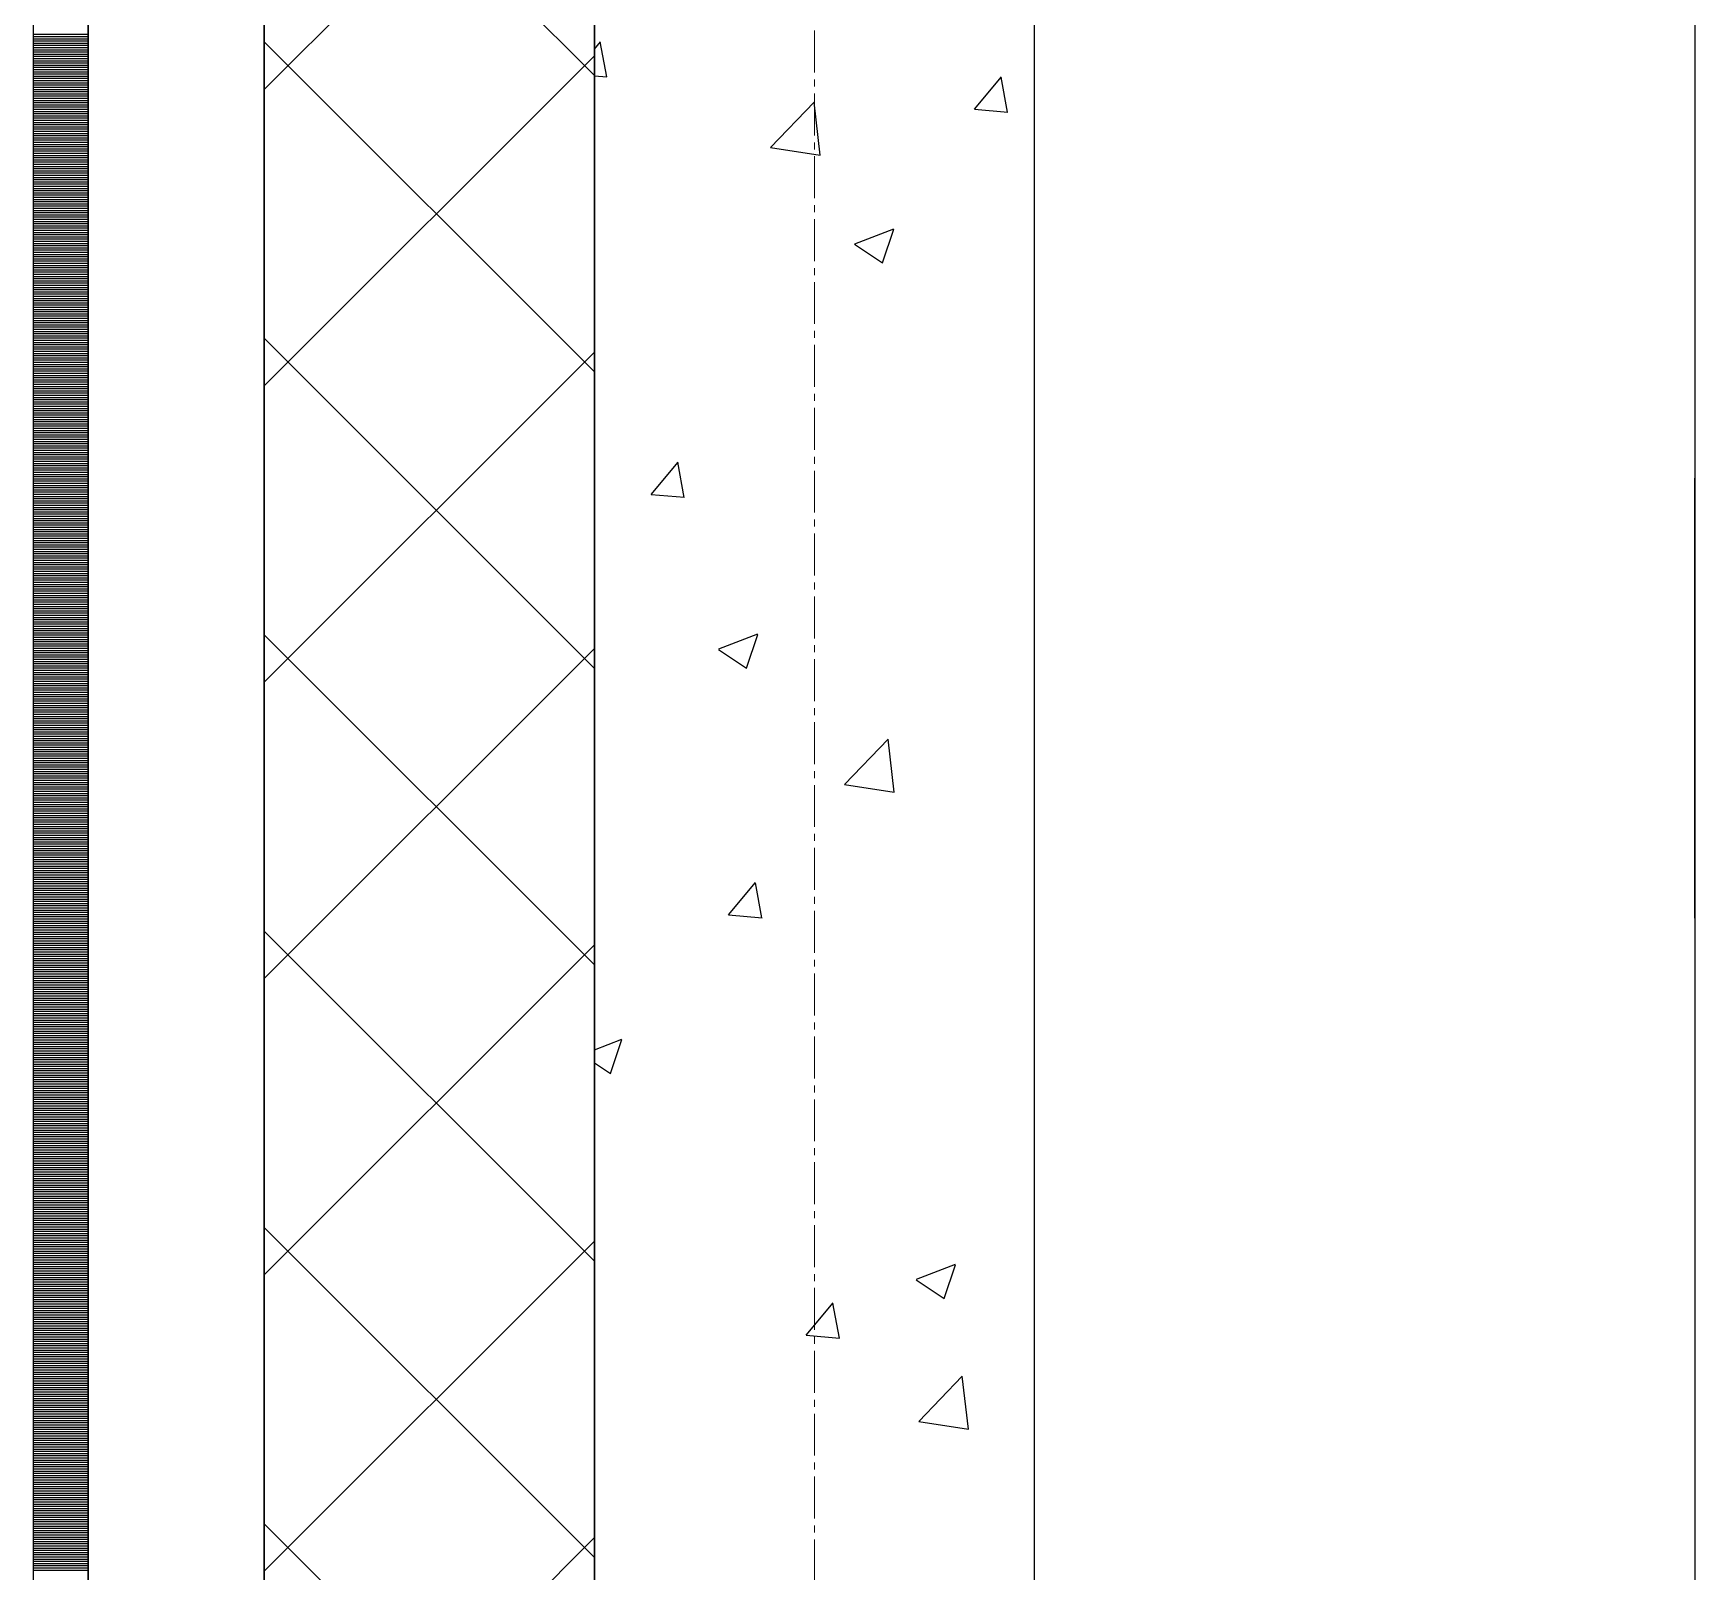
# Model space of a CAD drawing. Header units: millimetres. Extents: x 538266 to 1167394, y 114608 to 637157.
# Drawn here: x 1046079 to 1046834, y 576572 to 577271 of the extents above; entities that cross this region are included whole.
import ezdxf

# ---------------------------------------------------------------- set-up
doc = ezdxf.new("R2010")
doc.units = ezdxf.units.MM
doc.linetypes.add('CENTER2', pattern=[28.575, 19.05, -3.175, 3.175, -3.175])
doc.linetypes.add('DASHED', pattern=[19.05, 12.7, -6.35])
for name, color, linetype, lineweight in [('0) шт стен 3 эт', 150, 'Continuous', 60), ('АР_Стены ПЕНОблок', 52, 'Continuous', 20), ('АР_Тонкая', 254, 'Continuous', 5), ('АР_Утеплитель', 31, 'Continuous', 0), ('АР_Штриховка', 8, 'Continuous', 0)]:
    doc.layers.add(name, color=color, linetype=linetype, lineweight=lineweight)
doc.layers.add('АР_Делит', color=120, linetype='Continuous', lineweight=0, plot=False)
doc.layers.add('КР_Балки-0.5', color=60, linetype='Continuous', lineweight=50, plot=False)
doc.layers.add('РД_Оси_100', color=7, linetype='Continuous', lineweight=0, true_color=0x525252)

# ---------------------------------------------------------------- blocks, each defined once
blk = doc.blocks.new('СОШ_2200_АР_ОСИ_М100_28.05.24')
at = {"layer": 'АР_Делит', "color": 251, "linetype": 'DASHED', "true_color": 0x636466}
blk.add_lwpolyline([(114955, 135155), (114955, -355), (93595.036, -355), (93595.036, 13855), (94145, 13855), (94145, 68320), (66055, 68320), (66055, 13857.73), (83455, 13857.73), (83455, -355), (45245, -355), (45245, 13145), (44695, 13145), (44695, 26755), (45245, 26755), (45245, 68320), (20455, 68320), (20455, 26755), (27955, 26755), (27955, 13145), (-355, 13145), (-355, 100855)], dxfattribs=at)
at = {"layer": 'РД_Оси_100', "color": 251, "linetype": 'CENTER2', "true_color": 0x636466}
blk.add_line((0, -6155), (0, 139938.679), dxfattribs=at)
blk = doc.blocks.new('3_этаж1')
at = {"layer": 'АР_Стены ПЕНОблок', "color": 18, "linetype": 'Continuous', "lineweight": 25, "true_color": 0x000000}
for p, q in [((684283.57, 587568.74), (684283.57, 511368.74)), ((684483.57, 511368.74), (684483.57, 587568.74))]:
    blk.add_line(p, q, dxfattribs=at)
at = {"layer": 'АР_Тонкая', "color": 18, "linetype": 'Continuous', "lineweight": 25, "true_color": 0x000000}
for p, q in [((684028.57, 587568.74), (684028.57, 511368.74)), ((684053.57, 587568.74), (684053.57, 511368.74)), ((684053.57, 511368.74), (684053.57, 587568.74)), ((684133.57, 511368.74), (684133.57, 587568.74))]:
    blk.add_line(p, q, dxfattribs=at)
at = {"layer": 'АР_Утеплитель', "color": 18, "linetype": 'Continuous', "lineweight": 25, "true_color": 0x000000}
for p, q in [((684133.57, 587568.74), (684133.57, 511368.74)), ((684283.57, 511368.74), (684283.57, 587568.74))]:
    blk.add_line(p, q, dxfattribs=at)
at = {"layer": 'АР_Штриховка', "color": 18, "linetype": 'Continuous', "lineweight": 25, "true_color": 0x000000}
for p, q in [((684283.57, 577251.73), (684133.57, 577401.73)), ((684133.57, 577245.45), (684283.57, 577395.45)), ((684028.57, 577270.49), (684053.57, 577270.49)), ((684028.57, 577269.49), (684053.57, 577269.49)), ((684028.57, 577268.49), (684053.57, 577268.49)), ((684028.57, 577267.49), (684053.57, 577267.49)), ((684028.57, 577266.49), (684053.57, 577266.49)), ((684283.57, 577117.03), (684133.57, 577267.03)), ((684283.57, 577263.79), (684286.31, 577267.05)), ((684289.15, 577251.1), (684286.22, 577267.02)), ((684028.57, 577265.49), (684053.57, 577265.49)), ((684028.57, 577264.49), (684053.57, 577264.49)), ((684028.57, 577263.49), (684053.57, 577263.49)), ((684028.57, 577262.49), (684053.57, 577262.49)), ((684028.57, 577261.49), (684053.57, 577261.49)), ((684028.57, 577260.49), (684053.57, 577260.49)), ((684028.57, 577259.49), (684053.57, 577259.49)), ((684028.57, 577258.49), (684053.57, 577258.49)), ((684133.57, 577110.74), (684283.57, 577260.74)), ((684028.57, 577257.49), (684053.57, 577257.49)), ((684028.57, 577256.49), (684053.57, 577256.49)), ((684028.57, 577255.49), (684053.57, 577255.49)), ((684028.57, 577254.49), (684053.57, 577254.49)), ((684028.57, 577253.49), (684053.57, 577253.49)), ((684028.57, 577252.49), (684053.57, 577252.49)), ((684028.57, 577251.49), (684053.57, 577251.49)), ((684283.57, 577251.61), (684289.25, 577251.12)), ((684456.25, 577236.52), (684468.5, 577251.11)), ((684471.34, 577235.16), (684468.4, 577251.08)), ((684028.57, 577250.49), (684053.57, 577250.49)), ((684028.57, 577249.49), (684053.57, 577249.49)), ((684028.57, 577248.49), (684053.57, 577248.49)), ((684028.57, 577247.49), (684053.57, 577247.49)), ((684028.57, 577246.49), (684053.57, 577246.49)), ((684028.57, 577245.49), (684053.57, 577245.49)), ((684028.57, 577244.49), (684053.57, 577244.49)), ((684028.57, 577243.49), (684053.57, 577243.49)), ((684028.57, 577242.49), (684053.57, 577242.49)), ((684028.57, 577241.49), (684053.57, 577241.49)), ((684028.57, 577240.49), (684053.57, 577240.49)), ((684028.57, 577239.49), (684053.57, 577239.49)), ((684028.57, 577238.49), (684053.57, 577238.49)), ((684028.57, 577237.49), (684053.57, 577237.49)), ((684028.57, 577236.49), (684053.57, 577236.49)), ((684363.58, 577219), (684383.37, 577239.62)), ((684386.17, 577215.5), (684383.36, 577239.62)), ((684456.25, 577236.51), (684471.43, 577235.18)), ((684028.57, 577235.49), (684053.57, 577235.49)), ((684028.57, 577234.49), (684053.57, 577234.49)), ((684028.57, 577233.49), (684053.57, 577233.49)), ((684028.57, 577232.49), (684053.57, 577232.49)), ((684028.57, 577231.49), (684053.57, 577231.49)), ((684028.57, 577230.49), (684053.57, 577230.49)), ((684028.57, 577229.49), (684053.57, 577229.49)), ((684028.57, 577228.49), (684053.57, 577228.49)), ((684028.57, 577227.49), (684053.57, 577227.49)), ((684028.57, 577226.49), (684053.57, 577226.49)), ((684028.57, 577225.49), (684053.57, 577225.49)), ((684028.57, 577224.49), (684053.57, 577224.49)), ((684028.57, 577223.49), (684053.57, 577223.49)), ((684028.57, 577222.49), (684053.57, 577222.49)), ((684028.57, 577221.49), (684053.57, 577221.49)), ((684028.57, 577220.49), (684053.57, 577220.49)), ((684028.57, 577219.49), (684053.57, 577219.49)), ((684028.57, 577218.49), (684053.57, 577218.49)), ((684028.57, 577217.49), (684053.57, 577217.49)), ((684028.57, 577216.49), (684053.57, 577216.49)), ((684028.57, 577215.49), (684053.57, 577215.49)), ((684028.57, 577214.49), (684053.57, 577214.49)), ((684028.57, 577213.49), (684053.57, 577213.49)), ((684363.58, 577219.01), (684386.17, 577215.51)), ((684028.57, 577212.49), (684053.57, 577212.49)), ((684028.57, 577211.49), (684053.57, 577211.49)), ((684028.57, 577210.49), (684053.57, 577210.49)), ((684028.57, 577209.49), (684053.57, 577209.49)), ((684028.57, 577208.49), (684053.57, 577208.49)), ((684028.57, 577207.49), (684053.57, 577207.49)), ((684028.57, 577206.49), (684053.57, 577206.49)), ((684028.57, 577205.49), (684053.57, 577205.49)), ((684028.57, 577204.49), (684053.57, 577204.49)), ((684028.57, 577203.49), (684053.57, 577203.49)), ((684028.57, 577202.49), (684053.57, 577202.49)), ((684028.57, 577201.49), (684053.57, 577201.49)), ((684028.57, 577200.49), (684053.57, 577200.49)), ((684028.57, 577199.49), (684053.57, 577199.49)), ((684028.57, 577198.49), (684053.57, 577198.49)), ((684028.57, 577197.49), (684053.57, 577197.49)), ((684028.57, 577196.49), (684053.57, 577196.49)), ((684028.57, 577195.49), (684053.57, 577195.49)), ((684028.57, 577194.49), (684053.57, 577194.49)), ((684028.57, 577193.49), (684053.57, 577193.49)), ((684028.57, 577192.49), (684053.57, 577192.49)), ((684028.57, 577191.49), (684053.57, 577191.49)), ((684028.57, 577190.49), (684053.57, 577190.49)), ((684028.57, 577189.49), (684053.57, 577189.49)), ((684028.57, 577188.49), (684053.57, 577188.49)), ((684028.57, 577187.49), (684053.57, 577187.49)), ((684028.57, 577186.49), (684053.57, 577186.49)), ((684028.57, 577185.49), (684053.57, 577185.49)), ((684028.57, 577184.49), (684053.57, 577184.49)), ((684028.57, 577183.49), (684053.57, 577183.49)), ((684028.57, 577182.49), (684053.57, 577182.49)), ((684028.57, 577181.49), (684053.57, 577181.49)), ((684028.57, 577180.49), (684053.57, 577180.49)), ((684028.57, 577179.49), (684053.57, 577179.49)), ((684028.57, 577178.49), (684053.57, 577178.49)), ((684028.57, 577177.49), (684053.57, 577177.49)), ((684028.57, 577176.49), (684053.57, 577176.49)), ((684028.57, 577175.49), (684053.57, 577175.49)), ((684401.89, 577175.33), (684419.68, 577182.15)), ((684414.44, 577166.58), (684419.59, 577181.93)), ((684028.57, 577174.49), (684053.57, 577174.49)), ((684028.57, 577173.49), (684053.57, 577173.49)), ((684028.57, 577172.49), (684053.57, 577172.49)), ((684028.57, 577171.49), (684053.57, 577171.49)), ((684028.57, 577170.49), (684053.57, 577170.49)), ((684028.57, 577169.49), (684053.57, 577169.49)), ((684028.57, 577168.49), (684053.57, 577168.49)), ((684401.79, 577175.11), (684414.43, 577166.59)), ((684028.57, 577167.49), (684053.57, 577167.49)), ((684028.57, 577166.49), (684053.57, 577166.49)), ((684028.57, 577165.49), (684053.57, 577165.49)), ((684028.57, 577164.49), (684053.57, 577164.49)), ((684028.57, 577163.49), (684053.57, 577163.49)), ((684028.57, 577162.49), (684053.57, 577162.49)), ((684028.57, 577161.49), (684053.57, 577161.49)), ((684028.57, 577160.49), (684053.57, 577160.49)), ((684028.57, 577159.49), (684053.57, 577159.49)), ((684028.57, 577158.49), (684053.57, 577158.49)), ((684028.57, 577157.49), (684053.57, 577157.49)), ((684028.57, 577156.49), (684053.57, 577156.49)), ((684028.57, 577155.49), (684053.57, 577155.49)), ((684028.57, 577154.49), (684053.57, 577154.49)), ((684028.57, 577153.49), (684053.57, 577153.49)), ((684028.57, 577152.49), (684053.57, 577152.49)), ((684028.57, 577151.49), (684053.57, 577151.49)), ((684028.57, 577150.49), (684053.57, 577150.49)), ((684028.57, 577149.49), (684053.57, 577149.49)), ((684028.57, 577148.49), (684053.57, 577148.49)), ((684028.57, 577147.49), (684053.57, 577147.49)), ((684028.57, 577146.49), (684053.57, 577146.49)), ((684028.57, 577145.49), (684053.57, 577145.49)), ((684028.57, 577144.49), (684053.57, 577144.49)), ((684028.57, 577143.49), (684053.57, 577143.49)), ((684028.57, 577142.49), (684053.57, 577142.49)), ((684028.57, 577141.49), (684053.57, 577141.49)), ((684028.57, 577140.49), (684053.57, 577140.49)), ((684028.57, 577139.49), (684053.57, 577139.49)), ((684028.57, 577138.49), (684053.57, 577138.49)), ((684028.57, 577137.49), (684053.57, 577137.49)), ((684028.57, 577136.49), (684053.57, 577136.49)), ((684028.57, 577135.49), (684053.57, 577135.49)), ((684028.57, 577134.49), (684053.57, 577134.49)), ((684028.57, 577133.49), (684053.57, 577133.49)), ((684028.57, 577132.49), (684053.57, 577132.49)), ((684028.57, 577131.49), (684053.57, 577131.49)), ((684028.57, 577130.49), (684053.57, 577130.49)), ((684283.57, 576982.33), (684133.57, 577132.33)), ((684028.57, 577129.49), (684053.57, 577129.49)), ((684028.57, 577128.49), (684053.57, 577128.49)), ((684028.57, 577127.49), (684053.57, 577127.49)), ((684028.57, 577126.49), (684053.57, 577126.49)), ((684028.57, 577125.49), (684053.57, 577125.49)), ((684028.57, 577124.49), (684053.57, 577124.49)), ((684028.57, 577123.49), (684053.57, 577123.49)), ((684133.57, 576976.04), (684283.57, 577126.04)), ((684028.57, 577122.49), (684053.57, 577122.49)), ((684028.57, 577121.49), (684053.57, 577121.49)), ((684028.57, 577120.49), (684053.57, 577120.49)), ((684028.57, 577119.49), (684053.57, 577119.49)), ((684028.57, 577118.49), (684053.57, 577118.49)), ((684028.57, 577117.49), (684053.57, 577117.49)), ((684028.57, 577116.49), (684053.57, 577116.49)), ((684028.57, 577115.49), (684053.57, 577115.49)), ((684028.57, 577114.49), (684053.57, 577114.49)), ((684028.57, 577113.49), (684053.57, 577113.49)), ((684028.57, 577112.49), (684053.57, 577112.49)), ((684028.57, 577111.49), (684053.57, 577111.49)), ((684028.57, 577110.49), (684053.57, 577110.49)), ((684028.57, 577109.49), (684053.57, 577109.49)), ((684028.57, 577108.49), (684053.57, 577108.49)), ((684028.57, 577107.49), (684053.57, 577107.49)), ((684028.57, 577106.49), (684053.57, 577106.49)), ((684028.57, 577105.49), (684053.57, 577105.49)), ((684028.57, 577104.49), (684053.57, 577104.49)), ((684028.57, 577103.49), (684053.57, 577103.49)), ((684028.57, 577102.49), (684053.57, 577102.49)), ((684028.57, 577101.49), (684053.57, 577101.49)), ((684028.57, 577100.49), (684053.57, 577100.49)), ((684028.57, 577099.49), (684053.57, 577099.49)), ((684028.57, 577098.49), (684053.57, 577098.49)), ((684028.57, 577097.49), (684053.57, 577097.49)), ((684028.57, 577096.49), (684053.57, 577096.49)), ((684028.57, 577095.49), (684053.57, 577095.49)), ((684028.57, 577094.49), (684053.57, 577094.49)), ((684028.57, 577093.49), (684053.57, 577093.49)), ((684028.57, 577092.49), (684053.57, 577092.49)), ((684028.57, 577091.49), (684053.57, 577091.49)), ((684028.57, 577090.49), (684053.57, 577090.49)), ((684028.57, 577089.49), (684053.57, 577089.49)), ((684028.57, 577088.49), (684053.57, 577088.49)), ((684028.57, 577087.49), (684053.57, 577087.49)), ((684028.57, 577086.49), (684053.57, 577086.49)), ((684028.57, 577085.49), (684053.57, 577085.49)), ((684028.57, 577084.49), (684053.57, 577084.49)), ((684028.57, 577083.49), (684053.57, 577083.49)), ((684028.57, 577082.49), (684053.57, 577082.49)), ((684028.57, 577081.49), (684053.57, 577081.49)), ((684028.57, 577080.49), (684053.57, 577080.49)), ((684028.57, 577079.49), (684053.57, 577079.49)), ((684028.57, 577078.49), (684053.57, 577078.49)), ((684028.57, 577077.49), (684053.57, 577077.49)), ((684028.57, 577076.49), (684053.57, 577076.49)), ((684028.57, 577075.49), (684053.57, 577075.49)), ((684028.57, 577074.49), (684053.57, 577074.49)), ((684028.57, 577073.49), (684053.57, 577073.49)), ((684028.57, 577072.49), (684053.57, 577072.49)), ((684028.57, 577071.49), (684053.57, 577071.49)), ((684028.57, 577070.49), (684053.57, 577070.49)), ((684309.31, 577061.4), (684321.56, 577075.99)), ((684324.4, 577060.04), (684321.46, 577075.96)), ((684028.57, 577069.49), (684053.57, 577069.49)), ((684028.57, 577068.49), (684053.57, 577068.49)), ((684028.57, 577067.49), (684053.57, 577067.49)), ((684028.57, 577066.49), (684053.57, 577066.49)), ((684028.57, 577065.49), (684053.57, 577065.49)), ((684028.57, 577064.49), (684053.57, 577064.49)), ((684028.57, 577063.49), (684053.57, 577063.49)), ((684028.57, 577062.49), (684053.57, 577062.49)), ((684028.57, 577061.49), (684053.57, 577061.49)), ((684028.57, 577060.49), (684053.57, 577060.49)), ((684028.57, 577059.49), (684053.57, 577059.49)), ((684028.57, 577058.49), (684053.57, 577058.49)), ((684028.57, 577057.49), (684053.57, 577057.49)), ((684028.57, 577056.49), (684053.57, 577056.49)), ((684028.57, 577055.49), (684053.57, 577055.49)), ((684309.31, 577061.39), (684324.49, 577060.06)), ((684028.57, 577054.49), (684053.57, 577054.49)), ((684028.57, 577053.49), (684053.57, 577053.49)), ((684028.57, 577052.49), (684053.57, 577052.49)), ((684028.57, 577051.49), (684053.57, 577051.49)), ((684028.57, 577050.49), (684053.57, 577050.49)), ((684028.57, 577049.49), (684053.57, 577049.49)), ((684028.57, 577048.49), (684053.57, 577048.49)), ((684028.57, 577047.49), (684053.57, 577047.49)), ((684028.57, 577046.49), (684053.57, 577046.49)), ((684028.57, 577045.49), (684053.57, 577045.49)), ((684028.57, 577044.49), (684053.57, 577044.49)), ((684028.57, 577043.49), (684053.57, 577043.49)), ((684028.57, 577042.49), (684053.57, 577042.49)), ((684028.57, 577041.49), (684053.57, 577041.49)), ((684028.57, 577040.49), (684053.57, 577040.49)), ((684028.57, 577039.49), (684053.57, 577039.49)), ((684028.57, 577038.49), (684053.57, 577038.49)), ((684028.57, 577037.49), (684053.57, 577037.49)), ((684028.57, 577036.49), (684053.57, 577036.49)), ((684028.57, 577035.49), (684053.57, 577035.49)), ((684028.57, 577034.49), (684053.57, 577034.49)), ((684028.57, 577033.49), (684053.57, 577033.49)), ((684028.57, 577032.49), (684053.57, 577032.49)), ((684028.57, 577031.49), (684053.57, 577031.49)), ((684028.57, 577030.49), (684053.57, 577030.49)), ((684028.57, 577029.49), (684053.57, 577029.49)), ((684028.57, 577028.49), (684053.57, 577028.49)), ((684028.57, 577027.49), (684053.57, 577027.49)), ((684028.57, 577026.49), (684053.57, 577026.49)), ((684028.57, 577025.49), (684053.57, 577025.49)), ((684028.57, 577024.49), (684053.57, 577024.49)), ((684028.57, 577023.49), (684053.57, 577023.49)), ((684028.57, 577022.49), (684053.57, 577022.49)), ((684028.57, 577021.49), (684053.57, 577021.49)), ((684028.57, 577020.49), (684053.57, 577020.49)), ((684028.57, 577019.49), (684053.57, 577019.49)), ((684028.57, 577018.49), (684053.57, 577018.49)), ((684028.57, 577017.49), (684053.57, 577017.49)), ((684028.57, 577016.49), (684053.57, 577016.49)), ((684028.57, 577015.49), (684053.57, 577015.49)), ((684028.57, 577014.49), (684053.57, 577014.49)), ((684028.57, 577013.49), (684053.57, 577013.49)), ((684028.57, 577012.49), (684053.57, 577012.49)), ((684028.57, 577011.49), (684053.57, 577011.49)), ((684028.57, 577010.49), (684053.57, 577010.49)), ((684028.57, 577009.49), (684053.57, 577009.49)), ((684028.57, 577008.49), (684053.57, 577008.49)), ((684028.57, 577007.49), (684053.57, 577007.49)), ((684028.57, 577006.49), (684053.57, 577006.49)), ((684028.57, 577005.49), (684053.57, 577005.49)), ((684028.57, 577004.49), (684053.57, 577004.49)), ((684028.57, 577003.49), (684053.57, 577003.49)), ((684028.57, 577002.49), (684053.57, 577002.49)), ((684028.57, 577001.49), (684053.57, 577001.49)), ((684028.57, 577000.49), (684053.57, 577000.49)), ((684028.57, 576999.49), (684053.57, 576999.49)), ((684028.57, 576998.49), (684053.57, 576998.49)), ((684028.57, 576997.49), (684053.57, 576997.49)), ((684028.57, 576996.49), (684053.57, 576996.49)), ((684028.57, 576995.49), (684053.57, 576995.49)), ((684028.57, 576994.49), (684053.57, 576994.49)), ((684283.57, 576847.62), (684133.57, 576997.62)), ((684340.09, 576991.14), (684357.87, 576997.97)), ((684352.64, 576982.4), (684357.79, 576997.74)), ((684028.57, 576993.49), (684053.57, 576993.49)), ((684028.57, 576992.49), (684053.57, 576992.49)), ((684028.57, 576991.49), (684053.57, 576991.49)), ((684028.57, 576990.49), (684053.57, 576990.49)), ((684028.57, 576989.49), (684053.57, 576989.49)), ((684028.57, 576988.49), (684053.57, 576988.49)), ((684028.57, 576987.49), (684053.57, 576987.49)), ((684133.57, 576841.34), (684283.57, 576991.34)), ((684339.99, 576990.92), (684352.62, 576982.4)), ((684028.57, 576986.49), (684053.57, 576986.49)), ((684028.57, 576985.49), (684053.57, 576985.49)), ((684028.57, 576984.49), (684053.57, 576984.49)), ((684028.57, 576983.49), (684053.57, 576983.49)), ((684028.57, 576982.49), (684053.57, 576982.49)), ((684028.57, 576981.49), (684053.57, 576981.49)), ((684028.57, 576980.49), (684053.57, 576980.49)), ((684028.57, 576979.49), (684053.57, 576979.49)), ((684028.57, 576978.49), (684053.57, 576978.49)), ((684028.57, 576977.49), (684053.57, 576977.49)), ((684028.57, 576976.49), (684053.57, 576976.49)), ((684028.57, 576975.49), (684053.57, 576975.49)), ((684028.57, 576974.49), (684053.57, 576974.49)), ((684028.57, 576973.49), (684053.57, 576973.49)), ((684028.57, 576972.49), (684053.57, 576972.49)), ((684028.57, 576971.49), (684053.57, 576971.49)), ((684028.57, 576970.49), (684053.57, 576970.49)), ((684028.57, 576969.49), (684053.57, 576969.49)), ((684028.57, 576968.49), (684053.57, 576968.49)), ((684028.57, 576967.49), (684053.57, 576967.49)), ((684028.57, 576966.49), (684053.57, 576966.49)), ((684028.57, 576965.49), (684053.57, 576965.49)), ((684028.57, 576964.49), (684053.57, 576964.49)), ((684028.57, 576963.49), (684053.57, 576963.49)), ((684028.57, 576962.49), (684053.57, 576962.49)), ((684028.57, 576961.49), (684053.57, 576961.49)), ((684028.57, 576960.49), (684053.57, 576960.49)), ((684028.57, 576959.49), (684053.57, 576959.49)), ((684028.57, 576958.49), (684053.57, 576958.49)), ((684028.57, 576957.49), (684053.57, 576957.49)), ((684028.57, 576956.49), (684053.57, 576956.49)), ((684028.57, 576955.49), (684053.57, 576955.49)), ((684028.57, 576954.49), (684053.57, 576954.49)), ((684028.57, 576953.49), (684053.57, 576953.49)), ((684028.57, 576952.49), (684053.57, 576952.49)), ((684028.57, 576951.49), (684053.57, 576951.49)), ((684028.57, 576950.49), (684053.57, 576950.49)), ((684028.57, 576949.49), (684053.57, 576949.49)), ((684397.26, 576929.53), (684417.04, 576950.15)), ((684419.84, 576926.03), (684417.04, 576950.15)), ((684028.57, 576948.49), (684053.57, 576948.49)), ((684028.57, 576947.49), (684053.57, 576947.49)), ((684028.57, 576946.49), (684053.57, 576946.49)), ((684028.57, 576945.49), (684053.57, 576945.49)), ((684028.57, 576944.49), (684053.57, 576944.49)), ((684028.57, 576943.49), (684053.57, 576943.49)), ((684028.57, 576942.49), (684053.57, 576942.49)), ((684028.57, 576941.49), (684053.57, 576941.49)), ((684028.57, 576940.49), (684053.57, 576940.49)), ((684028.57, 576939.49), (684053.57, 576939.49)), ((684028.57, 576938.49), (684053.57, 576938.49)), ((684028.57, 576937.49), (684053.57, 576937.49)), ((684028.57, 576936.49), (684053.57, 576936.49)), ((684028.57, 576935.49), (684053.57, 576935.49)), ((684028.57, 576934.49), (684053.57, 576934.49)), ((684028.57, 576933.49), (684053.57, 576933.49)), ((684028.57, 576932.49), (684053.57, 576932.49)), ((684028.57, 576931.49), (684053.57, 576931.49)), ((684028.57, 576930.49), (684053.57, 576930.49)), ((684028.57, 576929.49), (684053.57, 576929.49)), ((684028.57, 576928.49), (684053.57, 576928.49)), ((684028.57, 576927.49), (684053.57, 576927.49)), ((684028.57, 576926.49), (684053.57, 576926.49)), ((684397.25, 576929.54), (684419.84, 576926.04)), ((684028.57, 576925.49), (684053.57, 576925.49)), ((684028.57, 576924.49), (684053.57, 576924.49)), ((684028.57, 576923.49), (684053.57, 576923.49)), ((684028.57, 576922.49), (684053.57, 576922.49)), ((684028.57, 576921.49), (684053.57, 576921.49)), ((684028.57, 576920.49), (684053.57, 576920.49)), ((684028.57, 576919.49), (684053.57, 576919.49)), ((684028.57, 576918.49), (684053.57, 576918.49)), ((684028.57, 576917.49), (684053.57, 576917.49)), ((684028.57, 576916.49), (684053.57, 576916.49)), ((684028.57, 576915.49), (684053.57, 576915.49)), ((684028.57, 576914.49), (684053.57, 576914.49)), ((684028.57, 576913.49), (684053.57, 576913.49)), ((684028.57, 576912.49), (684053.57, 576912.49)), ((684028.57, 576911.49), (684053.57, 576911.49)), ((684028.57, 576910.49), (684053.57, 576910.49)), ((684028.57, 576909.49), (684053.57, 576909.49)), ((684028.57, 576908.49), (684053.57, 576908.49)), ((684028.57, 576907.49), (684053.57, 576907.49)), ((684028.57, 576906.49), (684053.57, 576906.49)), ((684028.57, 576905.49), (684053.57, 576905.49)), ((684028.57, 576904.49), (684053.57, 576904.49)), ((684028.57, 576903.49), (684053.57, 576903.49)), ((684028.57, 576902.49), (684053.57, 576902.49)), ((684028.57, 576901.49), (684053.57, 576901.49)), ((684028.57, 576900.49), (684053.57, 576900.49)), ((684028.57, 576899.49), (684053.57, 576899.49)), ((684028.57, 576898.49), (684053.57, 576898.49)), ((684028.57, 576897.49), (684053.57, 576897.49)), ((684028.57, 576896.49), (684053.57, 576896.49)), ((684028.57, 576895.49), (684053.57, 576895.49)), ((684028.57, 576894.49), (684053.57, 576894.49)), ((684028.57, 576893.49), (684053.57, 576893.49)), ((684028.57, 576892.49), (684053.57, 576892.49)), ((684028.57, 576891.49), (684053.57, 576891.49)), ((684028.57, 576890.49), (684053.57, 576890.49)), ((684028.57, 576889.49), (684053.57, 576889.49)), ((684028.57, 576888.49), (684053.57, 576888.49)), ((684028.57, 576887.49), (684053.57, 576887.49)), ((684028.57, 576886.49), (684053.57, 576886.49)), ((684028.57, 576885.49), (684053.57, 576885.49)), ((684028.57, 576884.49), (684053.57, 576884.49)), ((684028.57, 576883.49), (684053.57, 576883.49)), ((684028.57, 576882.49), (684053.57, 576882.49)), ((684028.57, 576881.49), (684053.57, 576881.49)), ((684344.55, 576870.34), (684356.8, 576884.93)), ((684359.64, 576868.99), (684356.7, 576884.91)), ((684028.57, 576880.49), (684053.57, 576880.49)), ((684028.57, 576879.49), (684053.57, 576879.49)), ((684028.57, 576878.49), (684053.57, 576878.49)), ((684028.57, 576877.49), (684053.57, 576877.49)), ((684028.57, 576876.49), (684053.57, 576876.49)), ((684028.57, 576875.49), (684053.57, 576875.49)), ((684028.57, 576874.49), (684053.57, 576874.49)), ((684028.57, 576873.49), (684053.57, 576873.49)), ((684028.57, 576872.49), (684053.57, 576872.49)), ((684028.57, 576871.49), (684053.57, 576871.49)), ((684028.57, 576870.49), (684053.57, 576870.49)), ((684028.57, 576869.49), (684053.57, 576869.49)), ((684028.57, 576868.49), (684053.57, 576868.49)), ((684028.57, 576867.49), (684053.57, 576867.49)), ((684028.57, 576866.49), (684053.57, 576866.49)), ((684344.55, 576870.33), (684359.74, 576869)), ((684028.57, 576865.49), (684053.57, 576865.49)), ((684028.57, 576864.49), (684053.57, 576864.49)), ((684028.57, 576863.49), (684053.57, 576863.49)), ((684028.57, 576862.49), (684053.57, 576862.49)), ((684028.57, 576861.49), (684053.57, 576861.49)), ((684028.57, 576860.49), (684053.57, 576860.49)), ((684028.57, 576859.49), (684053.57, 576859.49)), ((684028.57, 576858.49), (684053.57, 576858.49)), ((684283.57, 576712.92), (684133.57, 576862.92)), ((684028.57, 576857.49), (684053.57, 576857.49)), ((684028.57, 576856.49), (684053.57, 576856.49)), ((684028.57, 576855.49), (684053.57, 576855.49)), ((684028.57, 576854.49), (684053.57, 576854.49)), ((684028.57, 576853.49), (684053.57, 576853.49)), ((684028.57, 576852.49), (684053.57, 576852.49)), ((684028.57, 576851.49), (684053.57, 576851.49)), ((684133.57, 576706.63), (684283.57, 576856.63)), ((684028.57, 576850.49), (684053.57, 576850.49)), ((684028.57, 576849.49), (684053.57, 576849.49)), ((684028.57, 576848.49), (684053.57, 576848.49)), ((684028.57, 576847.49), (684053.57, 576847.49)), ((684028.57, 576846.49), (684053.57, 576846.49)), ((684028.57, 576845.49), (684053.57, 576845.49)), ((684028.57, 576844.49), (684053.57, 576844.49)), ((684028.57, 576843.49), (684053.57, 576843.49)), ((684028.57, 576842.49), (684053.57, 576842.49)), ((684028.57, 576841.49), (684053.57, 576841.49)), ((684028.57, 576840.49), (684053.57, 576840.49)), ((684028.57, 576839.49), (684053.57, 576839.49)), ((684028.57, 576838.49), (684053.57, 576838.49)), ((684028.57, 576837.49), (684053.57, 576837.49)), ((684028.57, 576836.49), (684053.57, 576836.49)), ((684028.57, 576835.49), (684053.57, 576835.49)), ((684028.57, 576834.49), (684053.57, 576834.49)), ((684028.57, 576833.49), (684053.57, 576833.49)), ((684028.57, 576832.49), (684053.57, 576832.49)), ((684028.57, 576831.49), (684053.57, 576831.49)), ((684028.57, 576830.49), (684053.57, 576830.49)), ((684028.57, 576829.49), (684053.57, 576829.49)), ((684028.57, 576828.49), (684053.57, 576828.49)), ((684028.57, 576827.49), (684053.57, 576827.49)), ((684028.57, 576826.49), (684053.57, 576826.49)), ((684028.57, 576825.49), (684053.57, 576825.49)), ((684028.57, 576824.49), (684053.57, 576824.49)), ((684028.57, 576823.49), (684053.57, 576823.49)), ((684028.57, 576822.49), (684053.57, 576822.49)), ((684028.57, 576821.49), (684053.57, 576821.49)), ((684028.57, 576820.49), (684053.57, 576820.49)), ((684028.57, 576819.49), (684053.57, 576819.49)), ((684028.57, 576818.49), (684053.57, 576818.49)), ((684028.57, 576817.49), (684053.57, 576817.49)), ((684028.57, 576816.49), (684053.57, 576816.49)), ((684028.57, 576815.49), (684053.57, 576815.49)), ((684028.57, 576814.49), (684053.57, 576814.49)), ((684028.57, 576813.49), (684053.57, 576813.49)), ((684283.57, 576808.98), (684296.07, 576813.78)), ((684290.83, 576798.21), (684295.98, 576813.56)), ((684028.57, 576812.49), (684053.57, 576812.49)), ((684028.57, 576811.49), (684053.57, 576811.49)), ((684028.57, 576810.49), (684053.57, 576810.49)), ((684028.57, 576809.49), (684053.57, 576809.49)), ((684028.57, 576808.49), (684053.57, 576808.49)), ((684028.57, 576807.49), (684053.57, 576807.49)), ((684028.57, 576806.49), (684053.57, 576806.49)), ((684028.57, 576805.49), (684053.57, 576805.49)), ((684028.57, 576804.49), (684053.57, 576804.49)), ((684028.57, 576803.49), (684053.57, 576803.49)), ((684028.57, 576802.49), (684053.57, 576802.49)), ((684028.57, 576801.49), (684053.57, 576801.49)), ((684028.57, 576800.49), (684053.57, 576800.49)), ((684028.57, 576799.49), (684053.57, 576799.49)), ((684028.57, 576798.49), (684053.57, 576798.49)), ((684283.57, 576803.1), (684290.82, 576798.21)), ((684028.57, 576797.49), (684053.57, 576797.49)), ((684028.57, 576796.49), (684053.57, 576796.49)), ((684028.57, 576795.49), (684053.57, 576795.49)), ((684028.57, 576794.49), (684053.57, 576794.49)), ((684028.57, 576793.49), (684053.57, 576793.49)), ((684028.57, 576792.49), (684053.57, 576792.49)), ((684028.57, 576791.49), (684053.57, 576791.49)), ((684028.57, 576790.49), (684053.57, 576790.49)), ((684028.57, 576789.49), (684053.57, 576789.49)), ((684028.57, 576788.49), (684053.57, 576788.49)), ((684028.57, 576787.49), (684053.57, 576787.49)), ((684028.57, 576786.49), (684053.57, 576786.49)), ((684028.57, 576785.49), (684053.57, 576785.49)), ((684028.57, 576784.49), (684053.57, 576784.49)), ((684028.57, 576783.49), (684053.57, 576783.49)), ((684028.57, 576782.49), (684053.57, 576782.49)), ((684028.57, 576781.49), (684053.57, 576781.49)), ((684028.57, 576780.49), (684053.57, 576780.49)), ((684028.57, 576779.49), (684053.57, 576779.49)), ((684028.57, 576778.49), (684053.57, 576778.49)), ((684028.57, 576777.49), (684053.57, 576777.49)), ((684028.57, 576776.49), (684053.57, 576776.49)), ((684028.57, 576775.49), (684053.57, 576775.49)), ((684028.57, 576774.49), (684053.57, 576774.49)), ((684028.57, 576773.49), (684053.57, 576773.49)), ((684028.57, 576772.49), (684053.57, 576772.49)), ((684028.57, 576771.49), (684053.57, 576771.49)), ((684028.57, 576770.49), (684053.57, 576770.49)), ((684028.57, 576769.49), (684053.57, 576769.49)), ((684028.57, 576768.49), (684053.57, 576768.49)), ((684028.57, 576767.49), (684053.57, 576767.49)), ((684028.57, 576766.49), (684053.57, 576766.49)), ((684028.57, 576765.49), (684053.57, 576765.49)), ((684028.57, 576764.49), (684053.57, 576764.49)), ((684028.57, 576763.49), (684053.57, 576763.49)), ((684028.57, 576762.49), (684053.57, 576762.49)), ((684028.57, 576761.49), (684053.57, 576761.49)), ((684028.57, 576760.49), (684053.57, 576760.49)), ((684028.57, 576759.49), (684053.57, 576759.49)), ((684028.57, 576758.49), (684053.57, 576758.49)), ((684028.57, 576757.49), (684053.57, 576757.49)), ((684028.57, 576756.49), (684053.57, 576756.49)), ((684028.57, 576755.49), (684053.57, 576755.49)), ((684028.57, 576754.49), (684053.57, 576754.49)), ((684028.57, 576753.49), (684053.57, 576753.49)), ((684028.57, 576752.49), (684053.57, 576752.49)), ((684028.57, 576751.49), (684053.57, 576751.49)), ((684028.57, 576750.49), (684053.57, 576750.49)), ((684028.57, 576749.49), (684053.57, 576749.49)), ((684028.57, 576748.49), (684053.57, 576748.49)), ((684028.57, 576747.49), (684053.57, 576747.49)), ((684028.57, 576746.49), (684053.57, 576746.49)), ((684028.57, 576745.49), (684053.57, 576745.49)), ((684028.57, 576744.49), (684053.57, 576744.49)), ((684028.57, 576743.49), (684053.57, 576743.49)), ((684028.57, 576742.49), (684053.57, 576742.49)), ((684028.57, 576741.49), (684053.57, 576741.49)), ((684028.57, 576740.49), (684053.57, 576740.49)), ((684028.57, 576739.49), (684053.57, 576739.49)), ((684028.57, 576738.49), (684053.57, 576738.49)), ((684028.57, 576737.49), (684053.57, 576737.49)), ((684028.57, 576736.49), (684053.57, 576736.49)), ((684028.57, 576735.49), (684053.57, 576735.49)), ((684028.57, 576734.49), (684053.57, 576734.49)), ((684028.57, 576733.49), (684053.57, 576733.49)), ((684028.57, 576732.49), (684053.57, 576732.49)), ((684028.57, 576731.49), (684053.57, 576731.49)), ((684028.57, 576730.49), (684053.57, 576730.49)), ((684028.57, 576729.49), (684053.57, 576729.49)), ((684028.57, 576728.49), (684053.57, 576728.49)), ((684028.57, 576727.49), (684053.57, 576727.49)), ((684028.57, 576726.49), (684053.57, 576726.49)), ((684028.57, 576725.49), (684053.57, 576725.49)), ((684028.57, 576724.49), (684053.57, 576724.49)), ((684028.57, 576723.49), (684053.57, 576723.49)), ((684028.57, 576722.49), (684053.57, 576722.49)), ((684283.57, 576578.21), (684133.57, 576728.21)), ((684028.57, 576721.49), (684053.57, 576721.49)), ((684028.57, 576720.49), (684053.57, 576720.49)), ((684028.57, 576719.49), (684053.57, 576719.49)), ((684028.57, 576718.49), (684053.57, 576718.49)), ((684028.57, 576717.49), (684053.57, 576717.49)), ((684028.57, 576716.49), (684053.57, 576716.49)), ((684028.57, 576715.49), (684053.57, 576715.49)), ((684133.57, 576571.93), (684283.57, 576721.93)), ((684028.57, 576714.49), (684053.57, 576714.49)), ((684028.57, 576713.49), (684053.57, 576713.49)), ((684028.57, 576712.49), (684053.57, 576712.49)), ((684028.57, 576711.49), (684053.57, 576711.49)), ((684028.57, 576710.49), (684053.57, 576710.49)), ((684028.57, 576709.49), (684053.57, 576709.49)), ((684028.57, 576708.49), (684053.57, 576708.49)), ((684028.57, 576707.49), (684053.57, 576707.49)), ((684429.9, 576704.69), (684447.69, 576711.51)), ((684442.45, 576695.94), (684447.6, 576711.29)), ((684028.57, 576706.49), (684053.57, 576706.49)), ((684028.57, 576705.49), (684053.57, 576705.49)), ((684028.57, 576704.49), (684053.57, 576704.49)), ((684028.57, 576703.49), (684053.57, 576703.49)), ((684028.57, 576702.49), (684053.57, 576702.49)), ((684028.57, 576701.49), (684053.57, 576701.49)), ((684028.57, 576700.49), (684053.57, 576700.49)), ((684429.8, 576704.47), (684442.44, 576695.95)), ((684028.57, 576699.49), (684053.57, 576699.49)), ((684028.57, 576698.49), (684053.57, 576698.49)), ((684028.57, 576697.49), (684053.57, 576697.49)), ((684028.57, 576696.49), (684053.57, 576696.49)), ((684028.57, 576695.49), (684053.57, 576695.49)), ((684028.57, 576694.49), (684053.57, 576694.49)), ((684028.57, 576693.49), (684053.57, 576693.49)), ((684028.57, 576692.49), (684053.57, 576692.49)), ((684379.8, 576679.28), (684392.04, 576693.88)), ((684394.88, 576677.93), (684391.94, 576693.85)), ((684028.57, 576691.49), (684053.57, 576691.49)), ((684028.57, 576690.49), (684053.57, 576690.49)), ((684028.57, 576689.49), (684053.57, 576689.49)), ((684028.57, 576688.49), (684053.57, 576688.49)), ((684028.57, 576687.49), (684053.57, 576687.49)), ((684028.57, 576686.49), (684053.57, 576686.49)), ((684028.57, 576685.49), (684053.57, 576685.49)), ((684028.57, 576684.49), (684053.57, 576684.49)), ((684028.57, 576683.49), (684053.57, 576683.49)), ((684028.57, 576682.49), (684053.57, 576682.49)), ((684028.57, 576681.49), (684053.57, 576681.49)), ((684028.57, 576680.49), (684053.57, 576680.49)), ((684028.57, 576679.49), (684053.57, 576679.49)), ((684028.57, 576678.49), (684053.57, 576678.49)), ((684028.57, 576677.49), (684053.57, 576677.49)), ((684379.8, 576679.27), (684394.98, 576677.95)), ((684028.57, 576676.49), (684053.57, 576676.49)), ((684028.57, 576675.49), (684053.57, 576675.49)), ((684028.57, 576674.49), (684053.57, 576674.49)), ((684028.57, 576673.49), (684053.57, 576673.49)), ((684028.57, 576672.49), (684053.57, 576672.49)), ((684028.57, 576671.49), (684053.57, 576671.49)), ((684028.57, 576670.49), (684053.57, 576670.49)), ((684028.57, 576669.49), (684053.57, 576669.49)), ((684028.57, 576668.49), (684053.57, 576668.49)), ((684028.57, 576667.49), (684053.57, 576667.49)), ((684028.57, 576666.49), (684053.57, 576666.49)), ((684028.57, 576665.49), (684053.57, 576665.49)), ((684028.57, 576664.49), (684053.57, 576664.49)), ((684028.57, 576663.49), (684053.57, 576663.49)), ((684028.57, 576662.49), (684053.57, 576662.49)), ((684028.57, 576661.49), (684053.57, 576661.49)), ((684028.57, 576660.49), (684053.57, 576660.49)), ((684028.57, 576659.49), (684053.57, 576659.49)), ((684028.57, 576658.49), (684053.57, 576658.49)), ((684028.57, 576657.49), (684053.57, 576657.49)), ((684028.57, 576656.49), (684053.57, 576656.49)), ((684028.57, 576655.49), (684053.57, 576655.49)), ((684028.57, 576654.49), (684053.57, 576654.49)), ((684430.93, 576640.06), (684450.72, 576660.68)), ((684453.52, 576636.56), (684450.71, 576660.68)), ((684028.57, 576653.49), (684053.57, 576653.49)), ((684028.57, 576652.49), (684053.57, 576652.49)), ((684028.57, 576651.49), (684053.57, 576651.49)), ((684028.57, 576650.49), (684053.57, 576650.49)), ((684028.57, 576649.49), (684053.57, 576649.49)), ((684028.57, 576648.49), (684053.57, 576648.49)), ((684028.57, 576647.49), (684053.57, 576647.49)), ((684028.57, 576646.49), (684053.57, 576646.49)), ((684028.57, 576645.49), (684053.57, 576645.49)), ((684028.57, 576644.49), (684053.57, 576644.49)), ((684028.57, 576643.49), (684053.57, 576643.49)), ((684028.57, 576642.49), (684053.57, 576642.49)), ((684028.57, 576641.49), (684053.57, 576641.49)), ((684028.57, 576640.49), (684053.57, 576640.49)), ((684028.57, 576639.49), (684053.57, 576639.49)), ((684430.93, 576640.07), (684453.52, 576636.57)), ((684028.57, 576638.49), (684053.57, 576638.49)), ((684028.57, 576637.49), (684053.57, 576637.49)), ((684028.57, 576636.49), (684053.57, 576636.49)), ((684028.57, 576635.49), (684053.57, 576635.49)), ((684028.57, 576634.49), (684053.57, 576634.49)), ((684028.57, 576633.49), (684053.57, 576633.49)), ((684028.57, 576632.49), (684053.57, 576632.49)), ((684028.57, 576631.49), (684053.57, 576631.49)), ((684028.57, 576630.49), (684053.57, 576630.49)), ((684028.57, 576629.49), (684053.57, 576629.49)), ((684028.57, 576628.49), (684053.57, 576628.49)), ((684028.57, 576627.49), (684053.57, 576627.49)), ((684028.57, 576626.49), (684053.57, 576626.49)), ((684028.57, 576625.49), (684053.57, 576625.49)), ((684028.57, 576624.49), (684053.57, 576624.49)), ((684028.57, 576623.49), (684053.57, 576623.49)), ((684028.57, 576622.49), (684053.57, 576622.49)), ((684028.57, 576621.49), (684053.57, 576621.49)), ((684028.57, 576620.49), (684053.57, 576620.49)), ((684028.57, 576619.49), (684053.57, 576619.49)), ((684028.57, 576618.49), (684053.57, 576618.49)), ((684028.57, 576617.49), (684053.57, 576617.49)), ((684028.57, 576616.49), (684053.57, 576616.49)), ((684028.57, 576615.49), (684053.57, 576615.49)), ((684028.57, 576614.49), (684053.57, 576614.49)), ((684028.57, 576613.49), (684053.57, 576613.49)), ((684028.57, 576612.49), (684053.57, 576612.49)), ((684028.57, 576611.49), (684053.57, 576611.49)), ((684028.57, 576610.49), (684053.57, 576610.49)), ((684028.57, 576609.49), (684053.57, 576609.49)), ((684028.57, 576608.49), (684053.57, 576608.49)), ((684028.57, 576607.49), (684053.57, 576607.49)), ((684028.57, 576606.49), (684053.57, 576606.49)), ((684028.57, 576605.49), (684053.57, 576605.49)), ((684028.57, 576604.49), (684053.57, 576604.49)), ((684028.57, 576603.49), (684053.57, 576603.49)), ((684028.57, 576602.49), (684053.57, 576602.49)), ((684028.57, 576601.49), (684053.57, 576601.49)), ((684028.57, 576600.49), (684053.57, 576600.49)), ((684028.57, 576599.49), (684053.57, 576599.49)), ((684028.57, 576598.49), (684053.57, 576598.49)), ((684028.57, 576597.49), (684053.57, 576597.49)), ((684028.57, 576596.49), (684053.57, 576596.49)), ((684028.57, 576595.49), (684053.57, 576595.49)), ((684028.57, 576594.49), (684053.57, 576594.49)), ((684028.57, 576593.49), (684053.57, 576593.49)), ((684028.57, 576592.49), (684053.57, 576592.49)), ((684028.57, 576591.49), (684053.57, 576591.49)), ((684028.57, 576590.49), (684053.57, 576590.49)), ((684028.57, 576589.49), (684053.57, 576589.49)), ((684028.57, 576588.49), (684053.57, 576588.49)), ((684028.57, 576587.49), (684053.57, 576587.49)), ((684283.57, 576443.51), (684133.57, 576593.51)), ((684133.57, 576437.22), (684283.57, 576587.22)), ((684028.57, 576586.49), (684053.57, 576586.49)), ((684028.57, 576585.49), (684053.57, 576585.49)), ((684028.57, 576584.49), (684053.57, 576584.49)), ((684028.57, 576583.49), (684053.57, 576583.49)), ((684028.57, 576582.49), (684053.57, 576582.49)), ((684028.57, 576581.49), (684053.57, 576581.49)), ((684028.57, 576580.49), (684053.57, 576580.49)), ((684028.57, 576579.49), (684053.57, 576579.49)), ((684028.57, 576578.49), (684053.57, 576578.49)), ((684028.57, 576577.49), (684053.57, 576577.49)), ((684028.57, 576576.49), (684053.57, 576576.49)), ((684028.57, 576575.49), (684053.57, 576575.49)), ((684028.57, 576574.49), (684053.57, 576574.49)), ((684028.57, 576573.49), (684053.57, 576573.49)), ((684028.57, 576572.49), (684053.57, 576572.49))]:
    blk.add_line(p, q, dxfattribs=at)
at = {"layer": 'КР_Балки-0.5', "color": 18, "lineweight": 25, "ltscale": 200, "true_color": 0x000000}
for p, q in [((684283.57, 561068.74), (684283.57, 587568.74)), ((684783.57, 587568.74), (684783.57, 561068.74)), ((684783.57, 576868.74), (684783.57, 577068.74))]:
    blk.add_line(p, q, dxfattribs=at)

msp = doc.modelspace()

# ---------------------------------------------------------------- block references
at = {"layer": '0) шт стен 3 эт', "color": 5, "lineweight": 25}
msp.add_blockref('3_этаж1', (362050.01, 0), dxfattribs=at)
at = {"layer": 'РД_Оси_100', "lineweight": 25}
msp.add_blockref('СОШ_2200_АР_ОСИ_М100_28.05.24', (1046433.58, 496768.74), dxfattribs=at)

doc.saveas('drawing.dxf')
